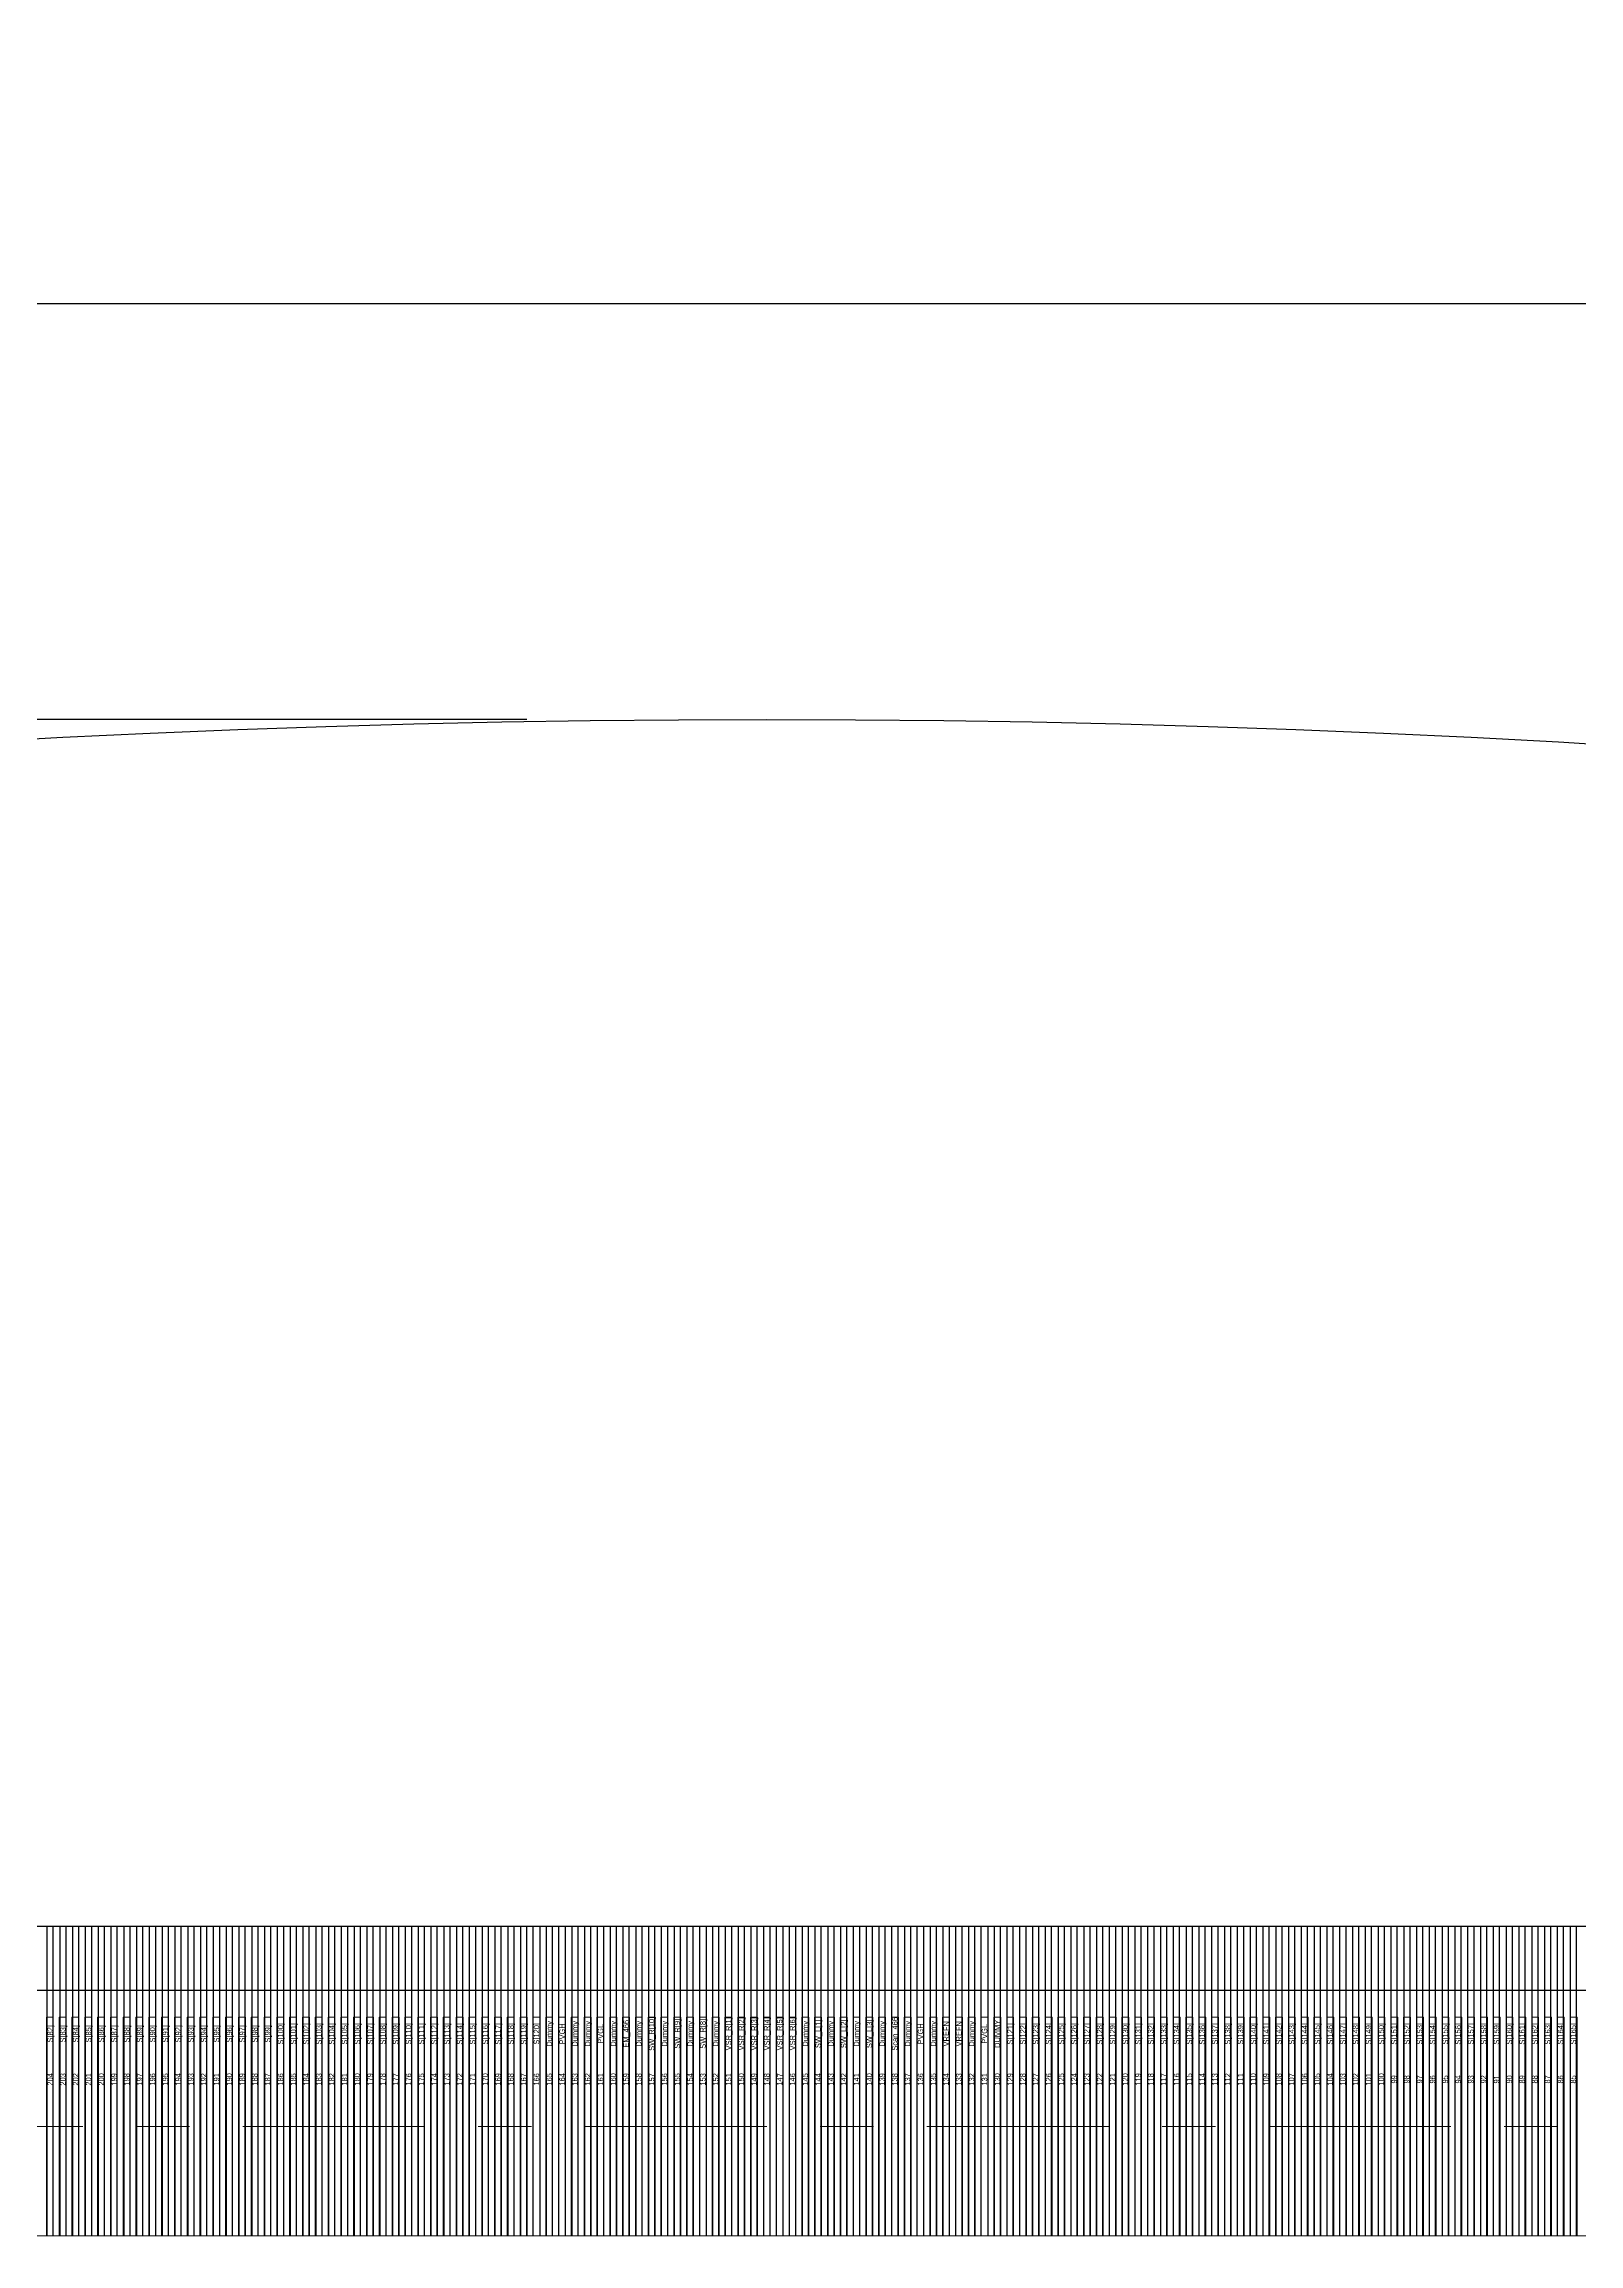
# Model space of a CAD drawing. Header units: inches. Extents: x 1586 to 1904, y -864 to -636.
# Drawn here: x 1641.709 to 1644.587, y -723.507 to -719.385 of the extents above; entities that cross this region are included whole.
import ezdxf
from ezdxf.enums import TextEntityAlignment as Align

# ---------------------------------------------------------------- set-up
doc = ezdxf.new("R2010")
doc.units = ezdxf.units.IN
doc.header["$LTSCALE"] = 0.909449
doc.header["$MEASUREMENT"] = 0
doc.header["$PDMODE"] = 3
doc.header["$PDSIZE"] = 0.3125
doc.linetypes.add('CENTER', pattern=[0.6, 0.375, -0.075, 0.075, -0.075])
doc.layers.get('0').update_dxf_attribs({"linetype": 'CONTINUOUS'})
doc.layers.get('Defpoints').update_dxf_attribs({"linetype": 'CONTINUOUS'})
for name, color, linetype in [('01 Copper', 3, 'CONTINUOUS'), ('06 Cutline', 4, 'CONTINUOUS'), ('07 Potting', 132, 'CONTINUOUS'), ('13 OL no.', 190, 'CONTINUOUS'), ('14 OL name', 220, 'CONTINUOUS'), ('DIM（标注）', 3, 'CONTINUOUS')]:
    doc.layers.add(name, color=color, linetype=linetype)
doc.styles.add('CCN-1', font='', dxfattribs={"width": 0.85})
doc.styles.add('MBC_Arial_Font', font='arial.ttf')
doc.styles.add('宋体', font='', dxfattribs={"width": 0.8})
doc.styles.get('CCN-1').set_extended_font_data('SimSun')
doc.styles.get('宋体').set_extended_font_data('SimSun')
doc.dimstyles.new('DIM-CCN', dxfattribs={"dimscale": 0.9, "dimtxt": 1.7, "dimasz": 1.8, "dimexe": 1.5, "dimexo": 0.5, "dimgap": 0.3, "dimtad": 1, "dimzin": 0, "dimdsep": 46, "dimtxsty": 'CCN-1', "dimblk": 'OPEN30', "dimcen": 0.05, "dimclrd": 256, "dimclre": 256, "dimclrt": 256, "dimadec": 0, "dimazin": 0, "dimtfac": 1, "dimtofl": 0, "dimtmove": 0, "dimatfit": 3, "dimldrblk": 'OPEN30', "dimfxl": 1, "dimtolj": 1, "dimtzin": 0, "dimlwd": -1, "dimlwe": -1, "dimarcsym": 0})

# ---------------------------------------------------------------- blocks, each defined once
blk = doc.blocks.new('GVO3310')
at = {"color": 1}
blk.add_line((3755.7397, -505.9047), (3747.5082, -505.9047), dxfattribs=at)
at = {"layer": '01 Copper'}
for p, q in [((3751.907, -506.4847), (3751.907, -505.9047)), ((3751.919, -505.9047), (3751.919, -506.4847))]:
    blk.add_line(p, q, dxfattribs=at)
for points in [[(3750.2757, -505.9047), (3750.2757, -506.4847)], [(3750.2877, -506.4847), (3750.2877, -505.9047)], [(3750.2997, -505.9047), (3750.2997, -506.4847)], [(3750.3117, -506.4847), (3750.3117, -505.9047)], [(3750.3237, -505.9047), (3750.3237, -506.4847)], [(3750.3357, -506.4847), (3750.3357, -505.9047)], [(3750.3476, -505.9047), (3750.3476, -506.4847)], [(3750.3596, -506.4847), (3750.3596, -505.9047)], [(3750.3716, -505.9047), (3750.3716, -506.4847)], [(3750.3836, -506.4847), (3750.3836, -505.9047)], [(3750.3956, -505.9047), (3750.3956, -506.4847)], [(3750.4076, -506.4847), (3750.4076, -505.9047)], [(3750.4196, -505.9047), (3750.4196, -506.4847)], [(3750.4316, -506.4847), (3750.4316, -505.9047)], [(3750.4436, -505.9047), (3750.4436, -506.4847)], [(3750.4556, -506.4847), (3750.4556, -505.9047)], [(3750.4676, -505.9047), (3750.4676, -506.4847)], [(3750.4796, -506.4847), (3750.4796, -505.9047)], [(3750.4916, -505.9047), (3750.4916, -506.4847)], [(3750.5036, -506.4847), (3750.5036, -505.9047)], [(3750.5156, -505.9047), (3750.5156, -506.4847)], [(3750.5276, -506.4847), (3750.5276, -505.9047)], [(3750.5396, -505.9047), (3750.5396, -506.4847)], [(3750.5516, -506.4847), (3750.5516, -505.9047)], [(3750.5636, -505.9047), (3750.5636, -506.4847)], [(3750.5756, -506.4847), (3750.5756, -505.9047)], [(3750.5875, -505.9047), (3750.5875, -506.4847)], [(3750.5995, -506.4847), (3750.5995, -505.9047)], [(3750.6115, -505.9047), (3750.6115, -506.4847)], [(3750.6235, -506.4847), (3750.6235, -505.9047)], [(3750.6355, -505.9047), (3750.6355, -506.4847)], [(3750.6475, -506.4847), (3750.6475, -505.9047)], [(3750.6595, -505.9047), (3750.6595, -506.4847)], [(3750.6715, -506.4847), (3750.6715, -505.9047)], [(3750.6835, -505.9047), (3750.6835, -506.4847)], [(3750.6955, -506.4847), (3750.6955, -505.9047)], [(3750.7075, -505.9047), (3750.7075, -506.4847)], [(3750.7195, -506.4847), (3750.7195, -505.9047)], [(3750.7315, -505.9047), (3750.7315, -506.4847)], [(3750.7435, -506.4847), (3750.7435, -505.9047)], [(3750.7555, -505.9047), (3750.7555, -506.4847)], [(3750.7675, -506.4847), (3750.7675, -505.9047)], [(3750.7795, -505.9047), (3750.7795, -506.4847)], [(3750.7915, -506.4847), (3750.7915, -505.9047)], [(3750.8035, -505.9047), (3750.8035, -506.4847)], [(3750.8155, -506.4847), (3750.8155, -505.9047)], [(3750.8275, -505.9047), (3750.8275, -506.4847)], [(3750.8395, -506.4847), (3750.8395, -505.9047)], [(3750.8514, -505.9047), (3750.8514, -506.4847)], [(3750.8634, -506.4847), (3750.8634, -505.9047)], [(3750.8754, -505.9047), (3750.8754, -506.4847)], [(3750.8874, -506.4847), (3750.8874, -505.9047)], [(3750.8994, -505.9047), (3750.8994, -506.4847)], [(3750.9114, -506.4847), (3750.9114, -505.9047)], [(3750.9234, -505.9047), (3750.9234, -506.4847)], [(3750.9354, -506.4847), (3750.9354, -505.9047)], [(3750.9474, -505.9047), (3750.9474, -506.4847)], [(3750.9594, -506.4847), (3750.9594, -505.9047)], [(3750.9714, -505.9047), (3750.9714, -506.4847)], [(3750.9834, -506.4847), (3750.9834, -505.9047)], [(3750.9954, -505.9047), (3750.9954, -506.4847)], [(3751.0074, -506.4847), (3751.0074, -505.9047)], [(3751.0194, -505.9047), (3751.0194, -506.4847)], [(3751.0314, -506.4847), (3751.0314, -505.9047)], [(3751.0434, -505.9047), (3751.0434, -506.4847)], [(3751.0554, -506.4847), (3751.0554, -505.9047)], [(3751.0674, -505.9047), (3751.0674, -506.4847)], [(3751.0794, -506.4847), (3751.0794, -505.9047)], [(3751.0913, -505.9047), (3751.0913, -506.4847)], [(3751.1033, -506.4847), (3751.1033, -505.9047)], [(3751.1153, -505.9047), (3751.1153, -506.4847)], [(3751.1273, -506.4847), (3751.1273, -505.9047)], [(3751.1393, -505.9047), (3751.1393, -506.4847)], [(3751.1513, -506.4847), (3751.1513, -505.9047)], [(3751.1633, -505.9047), (3751.1633, -506.4847)], [(3751.1753, -506.4847), (3751.1753, -505.9047)], [(3751.1873, -506.4847), (3751.1873, -505.9047)], [(3751.1993, -505.9047), (3751.1993, -506.4847)], [(3751.2113, -505.9047), (3751.2113, -506.4847)], [(3751.2233, -506.4847), (3751.2233, -505.9047)], [(3751.2353, -506.4847), (3751.2353, -505.9047)], [(3751.2473, -505.9047), (3751.2473, -506.4847)], [(3751.2593, -505.9047), (3751.2593, -506.4847)], [(3751.2713, -506.4847), (3751.2713, -505.9047)], [(3751.2833, -505.9047), (3751.2833, -506.4847)], [(3751.2953, -506.4847), (3751.2953, -505.9047)], [(3751.3073, -505.9047), (3751.3073, -506.4847)], [(3751.3193, -506.4847), (3751.3193, -505.9047)], [(3751.3312, -505.9047), (3751.3312, -506.4847)], [(3751.3432, -506.4847), (3751.3432, -505.9047)], [(3751.3552, -505.9047), (3751.3552, -506.4847)], [(3751.3672, -506.4847), (3751.3672, -505.9047)], [(3751.3792, -505.9047), (3751.3792, -506.4847)], [(3751.3912, -506.4847), (3751.3912, -505.9047)], [(3751.4032, -505.9047), (3751.4032, -506.4847)], [(3751.4152, -506.4847), (3751.4152, -505.9047)], [(3751.4272, -505.9047), (3751.4272, -506.4847)], [(3751.4392, -506.4847), (3751.4392, -505.9047)], [(3751.4512, -505.9047), (3751.4512, -506.4847)], [(3751.4632, -506.4847), (3751.4632, -505.9047)], [(3751.4752, -505.9047), (3751.4752, -506.4847)], [(3751.4872, -506.4847), (3751.4872, -505.9047)], [(3751.4992, -506.4847), (3751.4992, -505.9047)], [(3751.5112, -505.9047), (3751.5112, -506.4847)], [(3751.5232, -505.9047), (3751.5232, -506.4847)], [(3751.5352, -506.4847), (3751.5352, -505.9047)], [(3751.5472, -505.9047), (3751.5472, -506.4847)], [(3751.5592, -506.4847), (3751.5592, -505.9047)], [(3751.5712, -505.9047), (3751.5712, -506.4847)], [(3751.5832, -506.4847), (3751.5832, -505.9047)], [(3751.5951, -505.9047), (3751.5951, -506.4847)], [(3751.6071, -506.4847), (3751.6071, -505.9047)], [(3751.6191, -505.9047), (3751.6191, -506.4847)], [(3751.6311, -506.4847), (3751.6311, -505.9047)], [(3751.6431, -506.4847), (3751.6431, -505.9047)], [(3751.6551, -505.9047), (3751.6551, -506.4847)], [(3751.6671, -505.9047), (3751.6671, -506.4847)], [(3751.6791, -506.4847), (3751.6791, -505.9047)], [(3751.6911, -505.9047), (3751.6911, -506.4847)], [(3751.7031, -506.4847), (3751.7031, -505.9047)], [(3751.7151, -505.9047), (3751.7151, -506.4847)], [(3751.7271, -506.4847), (3751.7271, -505.9047)], [(3751.7391, -505.9047), (3751.7391, -506.4847)], [(3751.7511, -506.4847), (3751.7511, -505.9047)], [(3751.7631, -505.9047), (3751.7631, -506.4847)], [(3751.7751, -506.4847), (3751.7751, -505.9047)], [(3751.7871, -505.9047), (3751.7871, -506.4847)], [(3751.7991, -506.4847), (3751.7991, -505.9047)], [(3751.8111, -505.9047), (3751.8111, -506.4847)], [(3751.8231, -506.4847), (3751.8231, -505.9047)], [(3751.835, -505.9047), (3751.835, -506.4847)], [(3751.847, -506.4847), (3751.847, -505.9047)], [(3751.859, -505.9047), (3751.859, -506.4847)], [(3751.871, -506.4847), (3751.871, -505.9047)], [(3751.883, -505.9047), (3751.883, -506.4847)], [(3751.895, -506.4847), (3751.895, -505.9047)], [(3751.931, -505.9047), (3751.931, -506.4847)], [(3751.943, -506.4847), (3751.943, -505.9047)], [(3751.955, -505.9047), (3751.955, -506.4847)], [(3751.967, -505.9047), (3751.967, -506.4847)], [(3751.979, -506.4847), (3751.979, -505.9047)], [(3751.991, -506.4847), (3751.991, -505.9047)], [(3752.003, -505.9047), (3752.003, -506.4847)], [(3752.015, -506.4847), (3752.015, -505.9047)], [(3752.027, -506.4847), (3752.027, -505.9047)], [(3752.039, -505.9047), (3752.039, -506.4847)], [(3752.051, -505.9047), (3752.051, -506.4847)], [(3752.063, -506.4847), (3752.063, -505.9047)], [(3752.075, -505.9047), (3752.075, -506.4847)], [(3752.087, -506.4847), (3752.087, -505.9047)], [(3752.0989, -505.9047), (3752.0989, -506.4847)], [(3752.1109, -506.4847), (3752.1109, -505.9047)], [(3752.1229, -505.9047), (3752.1229, -506.4847)], [(3752.1349, -506.4847), (3752.1349, -505.9047)], [(3752.1469, -505.9047), (3752.1469, -506.4847)], [(3752.1589, -506.4847), (3752.1589, -505.9047)], [(3752.1709, -505.9047), (3752.1709, -506.4847)], [(3752.1829, -506.4847), (3752.1829, -505.9047)], [(3752.1949, -505.9047), (3752.1949, -506.4847)], [(3752.2069, -506.4847), (3752.2069, -505.9047)], [(3752.2189, -505.9047), (3752.2189, -506.4847)], [(3752.2309, -506.4847), (3752.2309, -505.9047)], [(3752.2429, -505.9047), (3752.2429, -506.4847)], [(3752.2549, -506.4847), (3752.2549, -505.9047)], [(3752.2669, -505.9047), (3752.2669, -506.4847)], [(3752.2789, -506.4847), (3752.2789, -505.9047)], [(3752.2909, -505.9047), (3752.2909, -506.4847)], [(3752.3029, -506.4847), (3752.3029, -505.9047)], [(3752.3149, -505.9047), (3752.3149, -506.4847)], [(3752.3269, -506.4847), (3752.3269, -505.9047)], [(3752.3388, -505.9047), (3752.3388, -506.4847)], [(3752.3508, -506.4847), (3752.3508, -505.9047)], [(3752.3628, -505.9047), (3752.3628, -506.4847)], [(3752.3748, -506.4847), (3752.3748, -505.9047)], [(3752.3868, -505.9047), (3752.3868, -506.4847)], [(3752.3988, -506.4847), (3752.3988, -505.9047)], [(3752.4108, -505.9047), (3752.4108, -506.4847)], [(3752.4228, -506.4847), (3752.4228, -505.9047)], [(3752.4348, -505.9047), (3752.4348, -506.4847)], [(3752.4468, -506.4847), (3752.4468, -505.9047)], [(3752.4588, -505.9047), (3752.4588, -506.4847)], [(3752.4708, -506.4847), (3752.4708, -505.9047)], [(3752.4828, -505.9047), (3752.4828, -506.4847)], [(3752.4948, -506.4847), (3752.4948, -505.9047)], [(3752.5068, -505.9047), (3752.5068, -506.4847)], [(3752.5188, -506.4847), (3752.5188, -505.9047)], [(3752.5308, -505.9047), (3752.5308, -506.4847)], [(3752.5428, -506.4847), (3752.5428, -505.9047)], [(3752.5548, -505.9047), (3752.5548, -506.4847)], [(3752.5668, -506.4847), (3752.5668, -505.9047)], [(3752.5788, -505.9047), (3752.5788, -506.4847)], [(3752.5908, -506.4847), (3752.5908, -505.9047)], [(3752.6027, -505.9047), (3752.6027, -506.4847)], [(3752.6147, -506.4847), (3752.6147, -505.9047)], [(3752.6267, -505.9047), (3752.6267, -506.4847)], [(3752.6387, -506.4847), (3752.6387, -505.9047)], [(3752.6507, -505.9047), (3752.6507, -506.4847)], [(3752.6627, -506.4847), (3752.6627, -505.9047)], [(3752.6747, -505.9047), (3752.6747, -506.4847)], [(3752.6867, -506.4847), (3752.6867, -505.9047)], [(3752.6987, -505.9047), (3752.6987, -506.4847)], [(3752.7107, -506.4847), (3752.7107, -505.9047)], [(3752.7227, -505.9047), (3752.7227, -506.4847)], [(3752.7347, -506.4847), (3752.7347, -505.9047)], [(3752.7467, -505.9047), (3752.7467, -506.4847)], [(3752.7587, -506.4847), (3752.7587, -505.9047)], [(3752.7707, -505.9047), (3752.7707, -506.4847)], [(3752.7827, -506.4847), (3752.7827, -505.9047)], [(3752.7947, -505.9047), (3752.7947, -506.4847)], [(3752.8067, -506.4847), (3752.8067, -505.9047)], [(3752.8187, -505.9047), (3752.8187, -506.4847)], [(3752.8307, -506.4847), (3752.8307, -505.9047)], [(3752.8426, -505.9047), (3752.8426, -506.4847)], [(3752.8546, -506.4847), (3752.8546, -505.9047)], [(3752.8666, -505.9047), (3752.8666, -506.4847)], [(3752.8786, -506.4847), (3752.8786, -505.9047)], [(3752.8906, -505.9047), (3752.8906, -506.4847)], [(3752.9026, -506.4847), (3752.9026, -505.9047)], [(3752.9146, -505.9047), (3752.9146, -506.4847)], [(3752.9266, -506.4847), (3752.9266, -505.9047)], [(3752.9386, -505.9047), (3752.9386, -506.4847)], [(3752.9506, -506.4847), (3752.9506, -505.9047)], [(3752.9626, -505.9047), (3752.9626, -506.4847)], [(3752.9746, -506.4847), (3752.9746, -505.9047)], [(3752.9866, -505.9047), (3752.9866, -506.4847)], [(3752.9986, -506.4847), (3752.9986, -505.9047)], [(3753.0106, -505.9047), (3753.0106, -506.4847)], [(3753.0226, -506.4847), (3753.0226, -505.9047)], [(3753.0346, -505.9047), (3753.0346, -506.4847)], [(3753.0466, -506.4847), (3753.0466, -505.9047)], [(3753.0586, -505.9047), (3753.0586, -506.4847)], [(3753.0706, -506.4847), (3753.0706, -505.9047)], [(3753.0825, -505.9047), (3753.0825, -506.4847)], [(3753.0945, -506.4847), (3753.0945, -505.9047)], [(3753.1065, -505.9047), (3753.1065, -506.4847)], [(3753.1185, -506.4847), (3753.1185, -505.9047)], [(3753.1305, -505.9047), (3753.1305, -506.4847)], [(3753.1425, -506.4847), (3753.1425, -505.9047)]]:
    blk.add_lwpolyline(points, dxfattribs=at)
at = {"layer": '06 Cutline', "lineweight": 0}
blk.add_lwpolyline([(3757.7364, -502.7353), (3755.3751, -503.8364), (3755.3751, -505.492, 0.226485), (3755.468, -505.6864), (3755.7212, -505.8911, 0.112553), (3755.821, -505.94, -0.347906), (3755.9751, -506.1347), (3755.9751, -506.2847, -0.414214), (3755.7751, -506.4847), (3747.4751, -506.4847, -0.414214), (3747.2751, -506.2847)], format="xyb", dxfattribs=at)
at = {"layer": '07 Potting'}
blk.add_lwpolyline([(3746.9251, -499.4948), (3756.3251, -499.4948, -0.414214), (3756.5251, -499.6948), (3756.5251, -502.6648, -0.414214), (3756.3251, -502.8648), (3746.9251, -502.8648, -0.414214), (3746.7251, -502.6648), (3746.7251, -499.6948, -0.414214)], format="xyb", close=True, dxfattribs=at)
at = {"layer": '13 OL no.', "style": 'MBC_Arial_Font'}
for s, p in [('204', (3750.2817, -506.1913)), ('203', (3750.3057, -506.1913)), ('202', (3750.3297, -506.1913)), ('201', (3750.3536, -506.1913)), ('200', (3750.3776, -506.1913)), ('199', (3750.4016, -506.1913)), ('198', (3750.4256, -506.1913)), ('197', (3750.4496, -506.1913)), ('196', (3750.4736, -506.1913)), ('195', (3750.4976, -506.1913)), ('194', (3750.5216, -506.1913)), ('193', (3750.5456, -506.1913)), ('192', (3750.5696, -506.1913)), ('191', (3750.5935, -506.1913)), ('190', (3750.6175, -506.1913)), ('189', (3750.6415, -506.1913)), ('188', (3750.6655, -506.1913)), ('187', (3750.6895, -506.1913)), ('186', (3750.7135, -506.1913)), ('185', (3750.7375, -506.1913)), ('184', (3750.7615, -506.1913)), ('183', (3750.7855, -506.1913)), ('182', (3750.8095, -506.1913)), ('181', (3750.8335, -506.1913)), ('180', (3750.8574, -506.1913)), ('179', (3750.8814, -506.1913)), ('178', (3750.9054, -506.1913)), ('177', (3750.9294, -506.1913)), ('176', (3750.9534, -506.1913)), ('175', (3750.9774, -506.1913)), ('174', (3751.0014, -506.1913)), ('173', (3751.0254, -506.1913)), ('172', (3751.0494, -506.1913)), ('171', (3751.0734, -506.1913)), ('170', (3751.0973, -506.1913)), ('169', (3751.1213, -506.1913)), ('168', (3751.1453, -506.1913)), ('167', (3751.1693, -506.1913)), ('166', (3751.1933, -506.1913)), ('165', (3751.2173, -506.1913)), ('164', (3751.2413, -506.1913)), ('163', (3751.2653, -506.1913)), ('162', (3751.2893, -506.1913)), ('161', (3751.3133, -506.1913)), ('160', (3751.3372, -506.1913)), ('159', (3751.3612, -506.1913)), ('158', (3751.3852, -506.1913)), ('157', (3751.4092, -506.1913)), ('156', (3751.4332, -506.1913)), ('155', (3751.4572, -506.1913)), ('154', (3751.4812, -506.1913)), ('153', (3751.5052, -506.1913)), ('152', (3751.5292, -506.1913)), ('151', (3751.5532, -506.1913)), ('150', (3751.5772, -506.1913)), ('149', (3751.6011, -506.1913)), ('148', (3751.6251, -506.1913)), ('147', (3751.6491, -506.1913)), ('146', (3751.6731, -506.1913)), ('145', (3751.6971, -506.1913)), ('144', (3751.7211, -506.1913)), ('143', (3751.7451, -506.1913)), ('142', (3751.7691, -506.1913)), ('141', (3751.7931, -506.1913)), ('140', (3751.8171, -506.1913)), ('139', (3751.841, -506.1913)), ('138', (3751.865, -506.1913)), ('137', (3751.889, -506.1913)), ('136', (3751.913, -506.1913)), ('135', (3751.937, -506.1913)), ('134', (3751.961, -506.1913)), ('133', (3751.985, -506.1913)), ('132', (3752.009, -506.1913)), ('131', (3752.033, -506.1913)), ('130', (3752.057, -506.1913)), ('129', (3752.081, -506.1913)), ('128', (3752.1049, -506.1913)), ('127', (3752.1289, -506.1913)), ('126', (3752.1529, -506.1913)), ('125', (3752.1769, -506.1913)), ('124', (3752.2009, -506.1913)), ('123', (3752.2249, -506.1913)), ('122', (3752.2489, -506.1913)), ('121', (3752.2729, -506.1913)), ('120', (3752.2969, -506.1913)), ('119', (3752.3209, -506.1913)), ('118', (3752.3448, -506.1913)), ('117', (3752.3688, -506.1913)), ('116', (3752.3928, -506.1913)), ('115', (3752.4168, -506.1913)), ('114', (3752.4408, -506.1913)), ('113', (3752.4648, -506.1913)), ('112', (3752.4888, -506.1913)), ('111', (3752.5128, -506.1913)), ('110', (3752.5368, -506.1913)), ('109', (3752.5608, -506.1913)), ('108', (3752.5848, -506.1913)), ('107', (3752.6087, -506.1913)), ('106', (3752.6327, -506.1913)), ('105', (3752.6567, -506.1913)), ('104', (3752.6807, -506.1913)), ('103', (3752.7047, -506.1913)), ('102', (3752.7287, -506.1913)), ('101', (3752.7527, -506.1913)), ('100', (3752.7767, -506.1913)), ('99', (3752.8007, -506.1913)), ('98', (3752.8247, -506.1913)), ('97', (3752.8486, -506.1913)), ('96', (3752.8726, -506.1913)), ('95', (3752.8966, -506.1913)), ('94', (3752.9206, -506.1913)), ('93', (3752.9446, -506.1913)), ('92', (3752.9686, -506.1913)), ('91', (3752.9926, -506.1913)), ('90', (3753.0166, -506.1913)), ('89', (3753.0406, -506.1913)), ('88', (3753.0646, -506.1913)), ('87', (3753.0885, -506.1913)), ('86', (3753.1125, -506.1913)), ('85', (3753.1365, -506.1913))]:
    blk.add_text(s, height=0.01, rotation=90, dxfattribs=at).set_placement(p, align=Align.MIDDLE_CENTER)
at = {"layer": '14 OL name', "style": 'MBC_Arial_Font'}
for s, p in [('S[82]', (3750.2817, -506.1059)), ('S[83]', (3750.3057, -506.1059)), ('S[84]', (3750.3297, -506.1059)), ('S[85]', (3750.3536, -506.1059)), ('S[86]', (3750.3776, -506.1059)), ('S[87]', (3750.4016, -506.1059)), ('S[88]', (3750.4256, -506.1059)), ('S[89]', (3750.4496, -506.1059)), ('S[90]', (3750.4736, -506.1059)), ('S[91]', (3750.4976, -506.1059)), ('S[92]', (3750.5216, -506.1059)), ('S[93]', (3750.5456, -506.1059)), ('S[94]', (3750.5696, -506.1059)), ('S[95]', (3750.5935, -506.1059)), ('S[96]', (3750.6175, -506.1059)), ('S[97]', (3750.6415, -506.1059)), ('S[98]', (3750.6655, -506.1059)), ('S[99]', (3750.6895, -506.1059)), ('S[100]', (3750.7135, -506.1059)), ('S[101]', (3750.7375, -506.1059)), ('S[102]', (3750.7615, -506.1059)), ('S[103]', (3750.7855, -506.1059)), ('S[104]', (3750.8095, -506.1059)), ('S[105]', (3750.8335, -506.1059)), ('S[106]', (3750.8574, -506.1059)), ('S[107]', (3750.8814, -506.1059)), ('S[108]', (3750.9054, -506.1059)), ('S[109]', (3750.9294, -506.1059)), ('S[110]', (3750.9534, -506.1059)), ('S[111]', (3750.9774, -506.1059)), ('S[112]', (3751.0014, -506.1059)), ('S[113]', (3751.0254, -506.1059)), ('S[114]', (3751.0494, -506.1059)), ('S[115]', (3751.0734, -506.1059)), ('S[116]', (3751.0973, -506.1059)), ('S[117]', (3751.1213, -506.1059)), ('S[118]', (3751.1453, -506.1059)), ('S[119]', (3751.1693, -506.1059)), ('S[120]', (3751.1933, -506.1059)), ('Dummy', (3751.2173, -506.1059)), ('PVGH', (3751.2413, -506.1059)), ('Dummy', (3751.2653, -506.1059)), ('Dummy', (3751.2893, -506.1059)), ('PVGL', (3751.3133, -506.1059)), ('Dummy', (3751.3372, -506.1059)), ('EM_466', (3751.3612, -506.1059)), ('Dummy', (3751.3852, -506.1059)), ('SW_R[10]', (3751.4092, -506.1059)), ('Dummy', (3751.4332, -506.1059)), ('SW_R[9]', (3751.4572, -506.1059)), ('Dummy', (3751.4812, -506.1059)), ('SW_R[8]', (3751.5052, -506.1059)), ('Dummy', (3751.5292, -506.1059)), ('VSR_R[1]', (3751.5532, -506.1059)), ('VSR_R[2]', (3751.5772, -506.1059)), ('VSR_R[3]', (3751.6011, -506.1059)), ('VSR_R[4]', (3751.6251, -506.1059)), ('VSR_R[5]', (3751.6491, -506.1059)), ('VSR_R[6]', (3751.6731, -506.1059)), ('Dummy', (3751.6971, -506.1059)), ('SW_L[1]', (3751.7211, -506.1059)), ('Dummy', (3751.7451, -506.1059)), ('SW_L[2]', (3751.7691, -506.1059)), ('Dummy', (3751.7931, -506.1059)), ('SW_L[3]', (3751.8171, -506.1059)), ('Dummy', (3751.841, -506.1059)), ('Scan_466', (3751.865, -506.1059)), ('Dummy', (3751.889, -506.1059)), ('PVGH', (3751.913, -506.1059)), ('Dummy', (3751.937, -506.1059)), ('VREFN', (3751.961, -506.1059)), ('VREFN', (3751.985, -506.1059)), ('Dummy', (3752.009, -506.1059)), ('PVGL', (3752.033, -506.1059)), ('DUMMY', (3752.057, -506.1059)), ('S[121]', (3752.081, -506.1059)), ('S[122]', (3752.1049, -506.1059)), ('S[123]', (3752.1289, -506.1059)), ('S[124]', (3752.1529, -506.1059)), ('S[125]', (3752.1769, -506.1059)), ('S[126]', (3752.2009, -506.1059)), ('S[127]', (3752.2249, -506.1059)), ('S[128]', (3752.2489, -506.1059)), ('S[129]', (3752.2729, -506.1059)), ('S[130]', (3752.2969, -506.1059)), ('S[131]', (3752.3209, -506.1059)), ('S[132]', (3752.3448, -506.1059)), ('S[133]', (3752.3688, -506.1059)), ('S[134]', (3752.3928, -506.1059)), ('S[135]', (3752.4168, -506.1059)), ('S[136]', (3752.4408, -506.1059)), ('S[137]', (3752.4648, -506.1059)), ('S[138]', (3752.4888, -506.1059)), ('S[139]', (3752.5128, -506.1059)), ('S[140]', (3752.5368, -506.1059)), ('S[141]', (3752.5608, -506.1059)), ('S[142]', (3752.5848, -506.1059)), ('S[143]', (3752.6087, -506.1059)), ('S[144]', (3752.6327, -506.1059)), ('S[145]', (3752.6567, -506.1059)), ('S[146]', (3752.6807, -506.1059)), ('S[147]', (3752.7047, -506.1059)), ('S[148]', (3752.7287, -506.1059)), ('S[149]', (3752.7527, -506.1059)), ('S[150]', (3752.7767, -506.1059)), ('S[151]', (3752.8007, -506.1059)), ('S[152]', (3752.8247, -506.1059)), ('S[153]', (3752.8486, -506.1059)), ('S[154]', (3752.8726, -506.1059)), ('S[155]', (3752.8966, -506.1059)), ('S[156]', (3752.9206, -506.1059)), ('S[157]', (3752.9446, -506.1059)), ('S[158]', (3752.9686, -506.1059)), ('S[159]', (3752.9926, -506.1059)), ('S[160]', (3753.0166, -506.1059)), ('S[161]', (3753.0406, -506.1059)), ('S[162]', (3753.0646, -506.1059)), ('S[163]', (3753.0885, -506.1059)), ('S[164]', (3753.1125, -506.1059)), ('S[165]', (3753.1365, -506.1059))]:
    blk.add_text(s, height=0.01, rotation=90, dxfattribs=at).set_placement(p, align=Align.MIDDLE_CENTER)
blk = doc.blocks.new('SDFD')
at = {"color": 4, "ltscale": 0.1}
blk.add_circle((972.6448, -665.1598), 25.65, dxfattribs=at)
blk = doc.blocks.new('*D338')
at = {"layer": 'Defpoints', "color": 0}
for p in [(1643.0644, -720.6506), (1606.7389, -771.9506), (1643.0644, -771.9506)]:
    blk.add_point(p, dxfattribs=at)
at = {"layer": 'DIM（标注）'}
for p, q in [((1642.6144, -720.6506), (1605.8389, -720.6506)), ((1606.7389, -722.9006), (1606.7389, -769.7006)), ((1642.6144, -771.9506), (1605.8389, -771.9506))]:
    blk.add_line(p, q, dxfattribs=at)
for points in [[(1606.3639, -722.9006), (1607.1139, -722.9006), (1606.7389, -720.6506)], [(1606.3639, -769.7006), (1607.1139, -769.7006), (1606.7389, -771.9506)]]:
    blk.add_solid(points, dxfattribs=at)
at = {"layer": 'DIM（标注）', "insert": (1605.2559, -746.3006), "char_height": 2.25, "attachment_point": 5, "rotation": 90, "style": '宋体'}
blk.add_mtext('\\A1;*51.30±0.05', dxfattribs=at)
blk = doc.blocks.new('_Open30')
at = {"color": 0, "linetype": 'ByBlock', "lineweight": -2}
for p, q in [((-1, 0.2679), (0, 0)), ((0, 0), (-1, -0.2679)), ((0, 0), (-1, 0))]:
    blk.add_line(p, q, dxfattribs=at)

msp = doc.modelspace()

# ---------------------------------------------------------------- linework, layer by layer
at = {"color": 3}
msp.add_lwpolyline([(1652.1311, -767.3998, 0.618371), (1654.4844, -726.3766), (1649.8041, -723.694, 0.130855), (1647.3177, -723.0319), (1643.0644, -723.0319), (1638.8112, -723.0319, 0.130855), (1636.3248, -723.694), (1631.6445, -726.3766, 0.618371), (1633.9977, -767.3998), (1637.659, -768.9731, 0.101815), (1639.633, -769.3793), (1646.4959, -769.3793, 0.101815), (1648.4699, -768.9731)], format="xyb", close=True, dxfattribs=at)
at = {"lineweight": 0}
for points in [[(1641.7269, -723.4919), (1641.7139, -723.4919), (1641.7139, -723.0819), (1641.7269, -723.0819)], [(1641.7509, -723.4919), (1641.7379, -723.4919), (1641.7379, -723.0819), (1641.7509, -723.0819)], [(1641.7749, -723.4919), (1641.7619, -723.4919), (1641.7619, -723.0819), (1641.7749, -723.0819)], [(1641.7989, -723.4919), (1641.7859, -723.4919), (1641.7859, -723.0819), (1641.7989, -723.0819)], [(1641.8229, -723.4919), (1641.8099, -723.4919), (1641.8099, -723.0819), (1641.8229, -723.0819)], [(1641.8469, -723.4919), (1641.8339, -723.4919), (1641.8339, -723.0819), (1641.8469, -723.0819)], [(1641.8709, -723.4919), (1641.8579, -723.4919), (1641.8579, -723.0819), (1641.8709, -723.0819)], [(1641.8949, -723.4919), (1641.8819, -723.4919), (1641.8819, -723.0819), (1641.8949, -723.0819)], [(1641.9189, -723.4919), (1641.9059, -723.4919), (1641.9059, -723.0819), (1641.9189, -723.0819)], [(1641.9429, -723.4919), (1641.9299, -723.4919), (1641.9299, -723.0819), (1641.9429, -723.0819)], [(1641.9669, -723.4919), (1641.9539, -723.4919), (1641.9539, -723.0819), (1641.9669, -723.0819)], [(1641.9909, -723.4919), (1641.9779, -723.4919), (1641.9779, -723.0819), (1641.9909, -723.0819)], [(1642.0149, -723.4919), (1642.0019, -723.4919), (1642.0019, -723.0819), (1642.0149, -723.0819)], [(1642.0389, -723.4919), (1642.0259, -723.4919), (1642.0259, -723.0819), (1642.0389, -723.0819)], [(1642.0629, -723.4919), (1642.0499, -723.4919), (1642.0499, -723.0819), (1642.0629, -723.0819)], [(1642.0869, -723.4919), (1642.0739, -723.4919), (1642.0739, -723.0819), (1642.0869, -723.0819)], [(1642.1109, -723.4919), (1642.0979, -723.4919), (1642.0979, -723.0819), (1642.1109, -723.0819)], [(1642.1349, -723.4919), (1642.1219, -723.4919), (1642.1219, -723.0819), (1642.1349, -723.0819)], [(1642.1589, -723.4919), (1642.1459, -723.4919), (1642.1459, -723.0819), (1642.1589, -723.0819)], [(1642.1829, -723.4919), (1642.1699, -723.4919), (1642.1699, -723.0819), (1642.1829, -723.0819)], [(1642.2069, -723.4919), (1642.1939, -723.4919), (1642.1939, -723.0819), (1642.2069, -723.0819)], [(1642.2309, -723.4919), (1642.2179, -723.4919), (1642.2179, -723.0819), (1642.2309, -723.0819)], [(1642.2549, -723.4919), (1642.2419, -723.4919), (1642.2419, -723.0819), (1642.2549, -723.0819)], [(1642.2789, -723.4919), (1642.2659, -723.4919), (1642.2659, -723.0819), (1642.2789, -723.0819)], [(1642.3029, -723.4919), (1642.2899, -723.4919), (1642.2899, -723.0819), (1642.3029, -723.0819)], [(1642.3269, -723.4919), (1642.3139, -723.4919), (1642.3139, -723.0819), (1642.3269, -723.0819)], [(1642.3509, -723.4919), (1642.3379, -723.4919), (1642.3379, -723.0819), (1642.3509, -723.0819)], [(1642.3749, -723.4919), (1642.3619, -723.4919), (1642.3619, -723.0819), (1642.3749, -723.0819)], [(1642.3989, -723.4919), (1642.3859, -723.4919), (1642.3859, -723.0819), (1642.3989, -723.0819)], [(1642.4229, -723.4919), (1642.4099, -723.4919), (1642.4099, -723.0819), (1642.4229, -723.0819)], [(1642.4469, -723.4919), (1642.4339, -723.4919), (1642.4339, -723.0819), (1642.4469, -723.0819)], [(1642.4709, -723.4919), (1642.4579, -723.4919), (1642.4579, -723.0819), (1642.4709, -723.0819)], [(1642.4949, -723.4919), (1642.4819, -723.4919), (1642.4819, -723.0819), (1642.4949, -723.0819)], [(1642.5189, -723.4919), (1642.5059, -723.4919), (1642.5059, -723.0819), (1642.5189, -723.0819)], [(1642.5429, -723.4919), (1642.5299, -723.4919), (1642.5299, -723.0819), (1642.5429, -723.0819)], [(1642.5669, -723.4919), (1642.5539, -723.4919), (1642.5539, -723.0819), (1642.5669, -723.0819)], [(1642.5909, -723.4919), (1642.5779, -723.4919), (1642.5779, -723.0819), (1642.5909, -723.0819)], [(1642.6149, -723.4919), (1642.6019, -723.4919), (1642.6019, -723.0819), (1642.6149, -723.0819)], [(1642.6389, -723.4919), (1642.6259, -723.4919), (1642.6259, -723.0819), (1642.6389, -723.0819)], [(1642.6629, -723.4919), (1642.6499, -723.4919), (1642.6499, -723.0819), (1642.6629, -723.0819)], [(1642.6869, -723.4919), (1642.6739, -723.4919), (1642.6739, -723.0819), (1642.6869, -723.0819)], [(1642.7109, -723.4919), (1642.6979, -723.4919), (1642.6979, -723.0819), (1642.7109, -723.0819)], [(1642.7349, -723.4919), (1642.7219, -723.4919), (1642.7219, -723.0819), (1642.7349, -723.0819)], [(1642.7589, -723.4919), (1642.7459, -723.4919), (1642.7459, -723.0819), (1642.7589, -723.0819)], [(1642.7829, -723.4919), (1642.7699, -723.4919), (1642.7699, -723.0819), (1642.7829, -723.0819)], [(1642.8069, -723.4919), (1642.7939, -723.4919), (1642.7939, -723.0819), (1642.8069, -723.0819)], [(1642.8309, -723.4919), (1642.8179, -723.4919), (1642.8179, -723.0819), (1642.8309, -723.0819)], [(1642.8549, -723.4919), (1642.8419, -723.4919), (1642.8419, -723.0819), (1642.8549, -723.0819)], [(1642.8789, -723.4919), (1642.8659, -723.4919), (1642.8659, -723.0819), (1642.8789, -723.0819)], [(1642.9029, -723.4919), (1642.8899, -723.4919), (1642.8899, -723.0819), (1642.9029, -723.0819)], [(1642.9269, -723.4919), (1642.9139, -723.4919), (1642.9139, -723.0819), (1642.9269, -723.0819)], [(1642.9509, -723.4919), (1642.9379, -723.4919), (1642.9379, -723.0819), (1642.9509, -723.0819)], [(1642.9749, -723.4919), (1642.9619, -723.4919), (1642.9619, -723.0819), (1642.9749, -723.0819)], [(1642.9989, -723.4919), (1642.9859, -723.4919), (1642.9859, -723.0819), (1642.9989, -723.0819)], [(1643.0229, -723.4919), (1643.0099, -723.4919), (1643.0099, -723.0819), (1643.0229, -723.0819)], [(1643.0469, -723.4919), (1643.0339, -723.4919), (1643.0339, -723.0819), (1643.0469, -723.0819)], [(1643.0709, -723.4919), (1643.0579, -723.4919), (1643.0579, -723.0819), (1643.0709, -723.0819)], [(1643.0949, -723.4919), (1643.0819, -723.4919), (1643.0819, -723.0819), (1643.0949, -723.0819)], [(1643.1189, -723.4919), (1643.1059, -723.4919), (1643.1059, -723.0819), (1643.1189, -723.0819)], [(1643.1429, -723.4919), (1643.1299, -723.4919), (1643.1299, -723.0819), (1643.1429, -723.0819)], [(1643.1669, -723.4919), (1643.1539, -723.4919), (1643.1539, -723.0819), (1643.1669, -723.0819)], [(1643.1909, -723.4919), (1643.1779, -723.4919), (1643.1779, -723.0819), (1643.1909, -723.0819)], [(1643.2149, -723.4919), (1643.2019, -723.4919), (1643.2019, -723.0819), (1643.2149, -723.0819)], [(1643.2389, -723.4919), (1643.2259, -723.4919), (1643.2259, -723.0819), (1643.2389, -723.0819)], [(1643.2629, -723.4919), (1643.2499, -723.4919), (1643.2499, -723.0819), (1643.2629, -723.0819)], [(1643.2869, -723.4919), (1643.2739, -723.4919), (1643.2739, -723.0819), (1643.2869, -723.0819)], [(1643.3109, -723.4919), (1643.2979, -723.4919), (1643.2979, -723.0819), (1643.3109, -723.0819)], [(1643.3349, -723.4919), (1643.3219, -723.4919), (1643.3219, -723.0819), (1643.3349, -723.0819)], [(1643.3589, -723.4919), (1643.3459, -723.4919), (1643.3459, -723.0819), (1643.3589, -723.0819)], [(1643.3829, -723.4919), (1643.3699, -723.4919), (1643.3699, -723.0819), (1643.3829, -723.0819)], [(1643.4069, -723.4919), (1643.3939, -723.4919), (1643.3939, -723.0819), (1643.4069, -723.0819)], [(1643.4309, -723.4919), (1643.4179, -723.4919), (1643.4179, -723.0819), (1643.4309, -723.0819)], [(1643.4549, -723.4919), (1643.4419, -723.4919), (1643.4419, -723.0819), (1643.4549, -723.0819)], [(1643.4789, -723.4919), (1643.4659, -723.4919), (1643.4659, -723.0819), (1643.4789, -723.0819)], [(1643.5029, -723.4919), (1643.4899, -723.4919), (1643.4899, -723.0819), (1643.5029, -723.0819)], [(1643.5269, -723.4919), (1643.5139, -723.4919), (1643.5139, -723.0819), (1643.5269, -723.0819)], [(1643.5509, -723.4919), (1643.5379, -723.4919), (1643.5379, -723.0819), (1643.5509, -723.0819)], [(1643.5749, -723.4919), (1643.5619, -723.4919), (1643.5619, -723.0819), (1643.5749, -723.0819)], [(1643.5989, -723.4919), (1643.5859, -723.4919), (1643.5859, -723.0819), (1643.5989, -723.0819)], [(1643.6229, -723.4919), (1643.6099, -723.4919), (1643.6099, -723.0819), (1643.6229, -723.0819)], [(1643.6469, -723.4919), (1643.6339, -723.4919), (1643.6339, -723.0819), (1643.6469, -723.0819)], [(1643.6709, -723.4919), (1643.6579, -723.4919), (1643.6579, -723.0819), (1643.6709, -723.0819)], [(1643.6949, -723.4919), (1643.6819, -723.4919), (1643.6819, -723.0819), (1643.6949, -723.0819)], [(1643.7189, -723.4919), (1643.7059, -723.4919), (1643.7059, -723.0819), (1643.7189, -723.0819)], [(1643.7429, -723.4919), (1643.7299, -723.4919), (1643.7299, -723.0819), (1643.7429, -723.0819)], [(1643.7669, -723.4919), (1643.7539, -723.4919), (1643.7539, -723.0819), (1643.7669, -723.0819)], [(1643.7909, -723.4919), (1643.7779, -723.4919), (1643.7779, -723.0819), (1643.7909, -723.0819)], [(1643.8149, -723.4919), (1643.8019, -723.4919), (1643.8019, -723.0819), (1643.8149, -723.0819)], [(1643.8389, -723.4919), (1643.8259, -723.4919), (1643.8259, -723.0819), (1643.8389, -723.0819)], [(1643.8629, -723.4919), (1643.8499, -723.4919), (1643.8499, -723.0819), (1643.8629, -723.0819)], [(1643.8869, -723.4919), (1643.8739, -723.4919), (1643.8739, -723.0819), (1643.8869, -723.0819)], [(1643.9109, -723.4919), (1643.8979, -723.4919), (1643.8979, -723.0819), (1643.9109, -723.0819)], [(1643.9349, -723.4919), (1643.9219, -723.4919), (1643.9219, -723.0819), (1643.9349, -723.0819)], [(1643.9589, -723.4919), (1643.9459, -723.4919), (1643.9459, -723.0819), (1643.9589, -723.0819)], [(1643.9829, -723.4919), (1643.9699, -723.4919), (1643.9699, -723.0819), (1643.9829, -723.0819)], [(1644.0069, -723.4919), (1643.9939, -723.4919), (1643.9939, -723.0819), (1644.0069, -723.0819)], [(1644.0309, -723.4919), (1644.0179, -723.4919), (1644.0179, -723.0819), (1644.0309, -723.0819)], [(1644.0549, -723.4919), (1644.0419, -723.4919), (1644.0419, -723.0819), (1644.0549, -723.0819)], [(1644.0789, -723.4919), (1644.0659, -723.4919), (1644.0659, -723.0819), (1644.0789, -723.0819)], [(1644.1029, -723.4919), (1644.0899, -723.4919), (1644.0899, -723.0819), (1644.1029, -723.0819)], [(1644.1269, -723.4919), (1644.1139, -723.4919), (1644.1139, -723.0819), (1644.1269, -723.0819)], [(1644.1509, -723.4919), (1644.1379, -723.4919), (1644.1379, -723.0819), (1644.1509, -723.0819)], [(1644.1749, -723.4919), (1644.1619, -723.4919), (1644.1619, -723.0819), (1644.1749, -723.0819)], [(1644.1989, -723.4919), (1644.1859, -723.4919), (1644.1859, -723.0819), (1644.1989, -723.0819)], [(1644.2229, -723.4919), (1644.2099, -723.4919), (1644.2099, -723.0819), (1644.2229, -723.0819)], [(1644.2469, -723.4919), (1644.2339, -723.4919), (1644.2339, -723.0819), (1644.2469, -723.0819)], [(1644.2709, -723.4919), (1644.2579, -723.4919), (1644.2579, -723.0819), (1644.2709, -723.0819)], [(1644.2949, -723.4919), (1644.2819, -723.4919), (1644.2819, -723.0819), (1644.2949, -723.0819)], [(1644.3189, -723.4919), (1644.3059, -723.4919), (1644.3059, -723.0819), (1644.3189, -723.0819)], [(1644.3429, -723.4919), (1644.3299, -723.4919), (1644.3299, -723.0819), (1644.3429, -723.0819)], [(1644.3669, -723.4919), (1644.3539, -723.4919), (1644.3539, -723.0819), (1644.3669, -723.0819)], [(1644.3909, -723.4919), (1644.3779, -723.4919), (1644.3779, -723.0819), (1644.3909, -723.0819)], [(1644.4149, -723.4919), (1644.4019, -723.4919), (1644.4019, -723.0819), (1644.4149, -723.0819)], [(1644.4389, -723.4919), (1644.4259, -723.4919), (1644.4259, -723.0819), (1644.4389, -723.0819)], [(1644.4629, -723.4919), (1644.4499, -723.4919), (1644.4499, -723.0819), (1644.4629, -723.0819)], [(1644.4869, -723.4919), (1644.4739, -723.4919), (1644.4739, -723.0819), (1644.4869, -723.0819)], [(1644.5109, -723.4919), (1644.4979, -723.4919), (1644.4979, -723.0819), (1644.5109, -723.0819)], [(1644.5349, -723.4919), (1644.5219, -723.4919), (1644.5219, -723.0819), (1644.5349, -723.0819)], [(1644.5589, -723.4919), (1644.5459, -723.4919), (1644.5459, -723.0819), (1644.5589, -723.0819)], [(1644.5829, -723.4919), (1644.5699, -723.4919), (1644.5699, -723.0819), (1644.5829, -723.0819)]]:
    msp.add_lwpolyline(points, close=True, dxfattribs=at)
at = {"color": 1, "linetype": 'CENTER', "lineweight": 0}
msp.add_lwpolyline([(1639.5182, -723.2869), (1646.6011, -723.2869)], dxfattribs=at)

# ---------------------------------------------------------------- block references
at = {"color": 1}
msp.add_blockref('GVO3310', (-2108.5607, -217.0072), dxfattribs=at)
msp.add_blockref('SDFD', (670.4197, -81.1408))

# ---------------------------------------------------------------- dimensions: what is measured, and where the dimension line sits
at = {"layer": 'DIM（标注）'}
dim = msp.add_linear_dim(base=(1606.7389, -771.9506), p1=(1643.0644, -720.6506), p2=(1643.0644, -771.9506), angle=90, text='*<>', dimstyle='DIM-CCN', override={"dimtxt": 2.5, "dimasz": 2.5, "dimexe": 1, "dimgap": 0.3, "dimtxsty": '宋体', "dimsah": 1, "dimdle": 5, "dimtol": 1, "dimlim": 0, "dimtp": 0.05, "dimtm": 0.05}, dxfattribs=at)
dim.commit()
dim.dimension.update_dxf_attribs({"geometry": '*D338', "text_midpoint": (1605.2559, -746.3006)})

doc.saveas('drawing.dxf')
